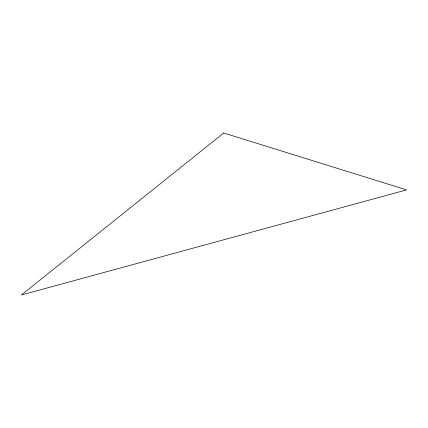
<?xml version="1.0" encoding="UTF-8"?>
<svg xmlns="http://www.w3.org/2000/svg" width="428" height="428" viewBox="0 0 428 428"><rect width="100%" height="100%" fill="white"/><g stroke="black" fill="none" stroke-linecap="round" stroke-linejoin="round"><path stroke-width="0.64" d="M223.71 133.001L21.4 294.999L406.6 189.898L223.71 133.001"/></g></svg>
